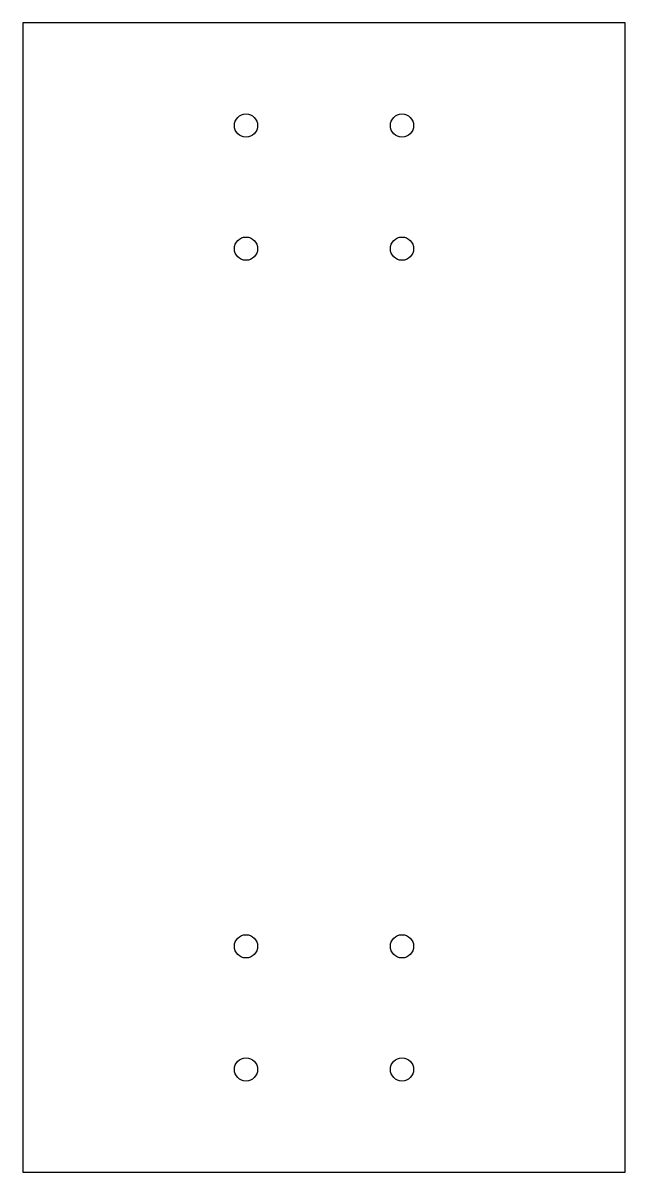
# Model space of a CAD drawing. Header units: millimetres. Extents: x -110 to 110, y -210 to 210.
import ezdxf

# ---------------------------------------------------------------- set-up
doc = ezdxf.new("R2010")
doc.units = ezdxf.units.MM

msp = doc.modelspace()

# ---------------------------------------------------------------- linework, layer by layer
for p, q in [((-110, 210, 6), (-110, -210, 6)), ((110, 210, 6), (-110, 210, 6)), ((110, -210, 6), (110, 210, 6)), ((-110, -210, 6), (110, -210, 6))]:
    msp.add_line(p, q)
for centre in [(-28.5, 172.5, 6), (28.5, 172.5, 6), (-28.5, 127.5, 6), (28.5, 127.5, 6), (-28.5, -127.5, 6), (28.5, -127.5, 6), (-28.5, -172.5, 6), (28.5, -172.5, 6)]:
    msp.add_circle(centre, 4.25)

doc.saveas('drawing.dxf')
